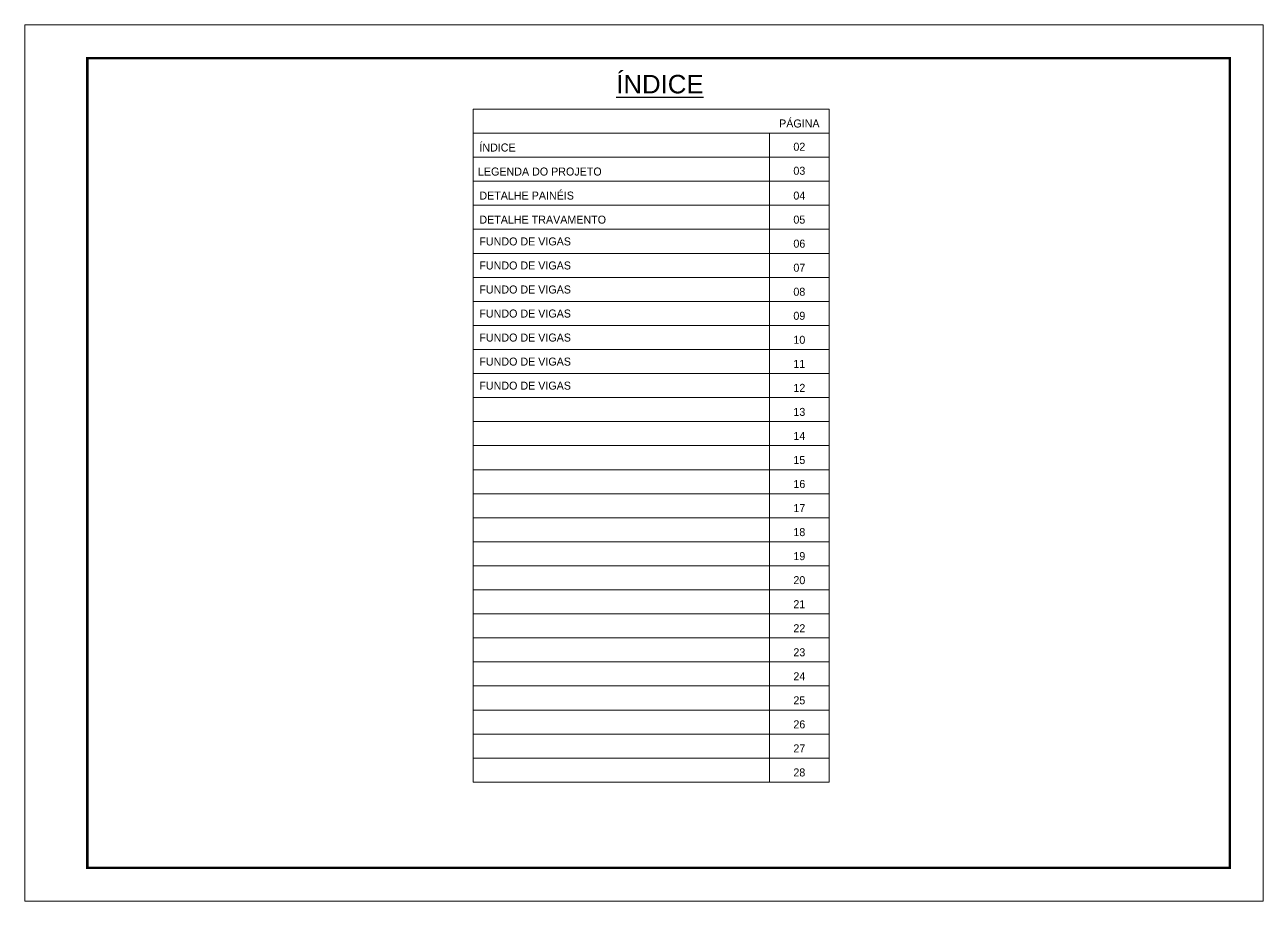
# Model space of a CAD drawing. Extents: x 3111 to 9365, y 861 to 5356.
# Drawn here: x 4696 to 6181, y 4306 to 5356 of the extents above; entities that cross this region are included whole.
import ezdxf
from ezdxf.enums import TextEntityAlignment as Align

# ---------------------------------------------------------------- set-up
doc = ezdxf.new("R2010")
doc.units = 0
doc.layers.add('CARIMBO', color=255, linetype='Continuous', lineweight=9)
doc.layers.add('Folhas', color=255, linetype='Continuous', lineweight=9)
doc.styles.add('ARIAL', font='arial.ttf')
doc.styles.add('Tecnologia', font='')
doc.styles.get('Tecnologia').set_extended_font_data('Forgotten Futurist')

msp = doc.modelspace()

# ---------------------------------------------------------------- linework, layer by layer
at = {"layer": 'CARIMBO'}
for p, q in [((5233.6, 5255.44), (5660.68, 5255.44)), ((5233.6, 5255.44), (5660.68, 5255.44)), ((5233.6, 5255.44), (5233.6, 4449.15)), ((5660.68, 5255.44), (5660.68, 4449.15)), ((5233.6, 5226.65), (5660.68, 5226.65)), ((5233.6, 5226.65), (5660.68, 5226.65)), ((5233.6, 5226.65), (5660.68, 5226.65)), ((5588.86, 5226.65), (5588.86, 4449.15)), ((5233.6, 5197.85), (5660.68, 5197.85)), ((5233.6, 5169.06), (5660.68, 5169.06)), ((5233.6, 5140.26), (5660.68, 5140.26)), ((5233.6, 5111.46), (5660.68, 5111.46)), ((5233.6, 5082.67), (5660.68, 5082.67)), ((5233.6, 5053.87), (5660.68, 5053.87)), ((5233.6, 5025.07), (5660.68, 5025.07)), ((5233.6, 4996.28), (5660.68, 4996.28)), ((5233.6, 4967.48), (5660.68, 4967.48)), ((5233.6, 4938.69), (5660.68, 4938.69)), ((5233.6, 4909.89), (5660.68, 4909.89)), ((5233.6, 4881.09), (5660.68, 4881.09)), ((5233.6, 4852.3), (5660.68, 4852.3)), ((5233.6, 4823.5), (5660.68, 4823.5)), ((5233.6, 4794.7), (5660.68, 4794.7)), ((5233.6, 4765.91), (5660.68, 4765.91)), ((5233.6, 4737.11), (5660.68, 4737.11)), ((5233.6, 4708.32), (5660.68, 4708.32)), ((5233.6, 4679.52), (5660.68, 4679.52)), ((5233.6, 4650.72), (5660.68, 4650.72)), ((5233.6, 4621.93), (5660.68, 4621.93)), ((5233.6, 4593.13), (5660.68, 4593.13)), ((5233.6, 4564.33), (5660.68, 4564.33)), ((5233.6, 4535.54), (5660.68, 4535.54)), ((5233.6, 4506.74), (5660.68, 4506.74)), ((5233.6, 4477.95), (5660.68, 4477.95)), ((5233.6, 4449.15), (5660.68, 4449.15))]:
    msp.add_line(p, q, dxfattribs=at)
at = {"layer": 'Folhas'}
msp.add_lwpolyline([(4696, 4306.49), (6181, 4306.49), (6181, 5356.49), (4696, 5356.49)], close=True, dxfattribs=at)
at = {"layer": 'Folhas', "color": 30, "const_width": 3}
msp.add_lwpolyline([(4771, 4346.49), (6141, 4346.49), (6141, 5316.49), (4771, 5316.49)], close=True, dxfattribs=at)

# ---------------------------------------------------------------- texts
at = {"color": 0, "linetype": 'Continuous', "ltscale": 5, "style": 'ARIAL'}
msp.add_text('%%UÍNDICE', height=22.118, dxfattribs=at).set_placement((5457.58, 5274.34), align=Align.CENTER)
at = {"layer": 'CARIMBO', "style": 'Tecnologia'}
for s, p in [('PÁGINA', (5624.76, 5233.45)), ('02', (5624.76, 5205.62)), ('03', (5624.76, 5176.83)), ('04', (5624.76, 5147.07)), ('05', (5624.76, 5118.27)), ('06', (5624.76, 5089.47)), ('07', (5624.76, 5060.68)), ('08', (5624.76, 5031.88)), ('09', (5624.76, 5003.08)), ('10', (5624.76, 4974.29)), ('11', (5624.76, 4945.49)), ('12', (5624.76, 4916.7)), ('13', (5624.76, 4887.9)), ('14', (5624.76, 4859.1)), ('15', (5624.76, 4830.31)), ('16', (5624.76, 4801.51)), ('17', (5624.76, 4772.72)), ('18', (5624.76, 4743.92)), ('19', (5624.76, 4715.12)), ('20', (5624.76, 4686.33)), ('21', (5624.76, 4657.53)), ('22', (5624.76, 4628.73)), ('23', (5624.76, 4599.94)), ('24', (5624.76, 4571.14)), ('25', (5624.76, 4542.35)), ('26', (5624.76, 4513.55)), ('27', (5624.76, 4484.75)), ('28', (5624.76, 4455.96))]:
    msp.add_text(s, height=9.599, dxfattribs=at).set_placement(p, align=Align.CENTER)
for s, height, p in [('ÍNDICE', 9.599, (5241.09, 5204.66)), ('LEGENDA DO PROJETO', 9.5987, (5239.39, 5175.86)), ('DETALHE PAINÉIS', 9.5987, (5241.09, 5147.07)), ('DETALHE TRAVAMENTO', 9.5987, (5241.09, 5118.27)), ('FUNDO DE VIGAS', 9.5987, (5241.09, 5092.15)), ('FUNDO DE VIGAS', 9.5987, (5241.09, 5063.35)), ('FUNDO DE VIGAS', 9.5987, (5241.09, 5034.56)), ('FUNDO DE VIGAS', 9.5987, (5241.09, 5005.76)), ('FUNDO DE VIGAS', 9.5987, (5241.09, 4976.97)), ('FUNDO DE VIGAS', 9.5987, (5241.09, 4948.17)), ('FUNDO DE VIGAS', 9.5987, (5241.09, 4919.37))]:
    msp.add_text(s, height=height, dxfattribs=at).set_placement(p)

doc.saveas('drawing.dxf')
